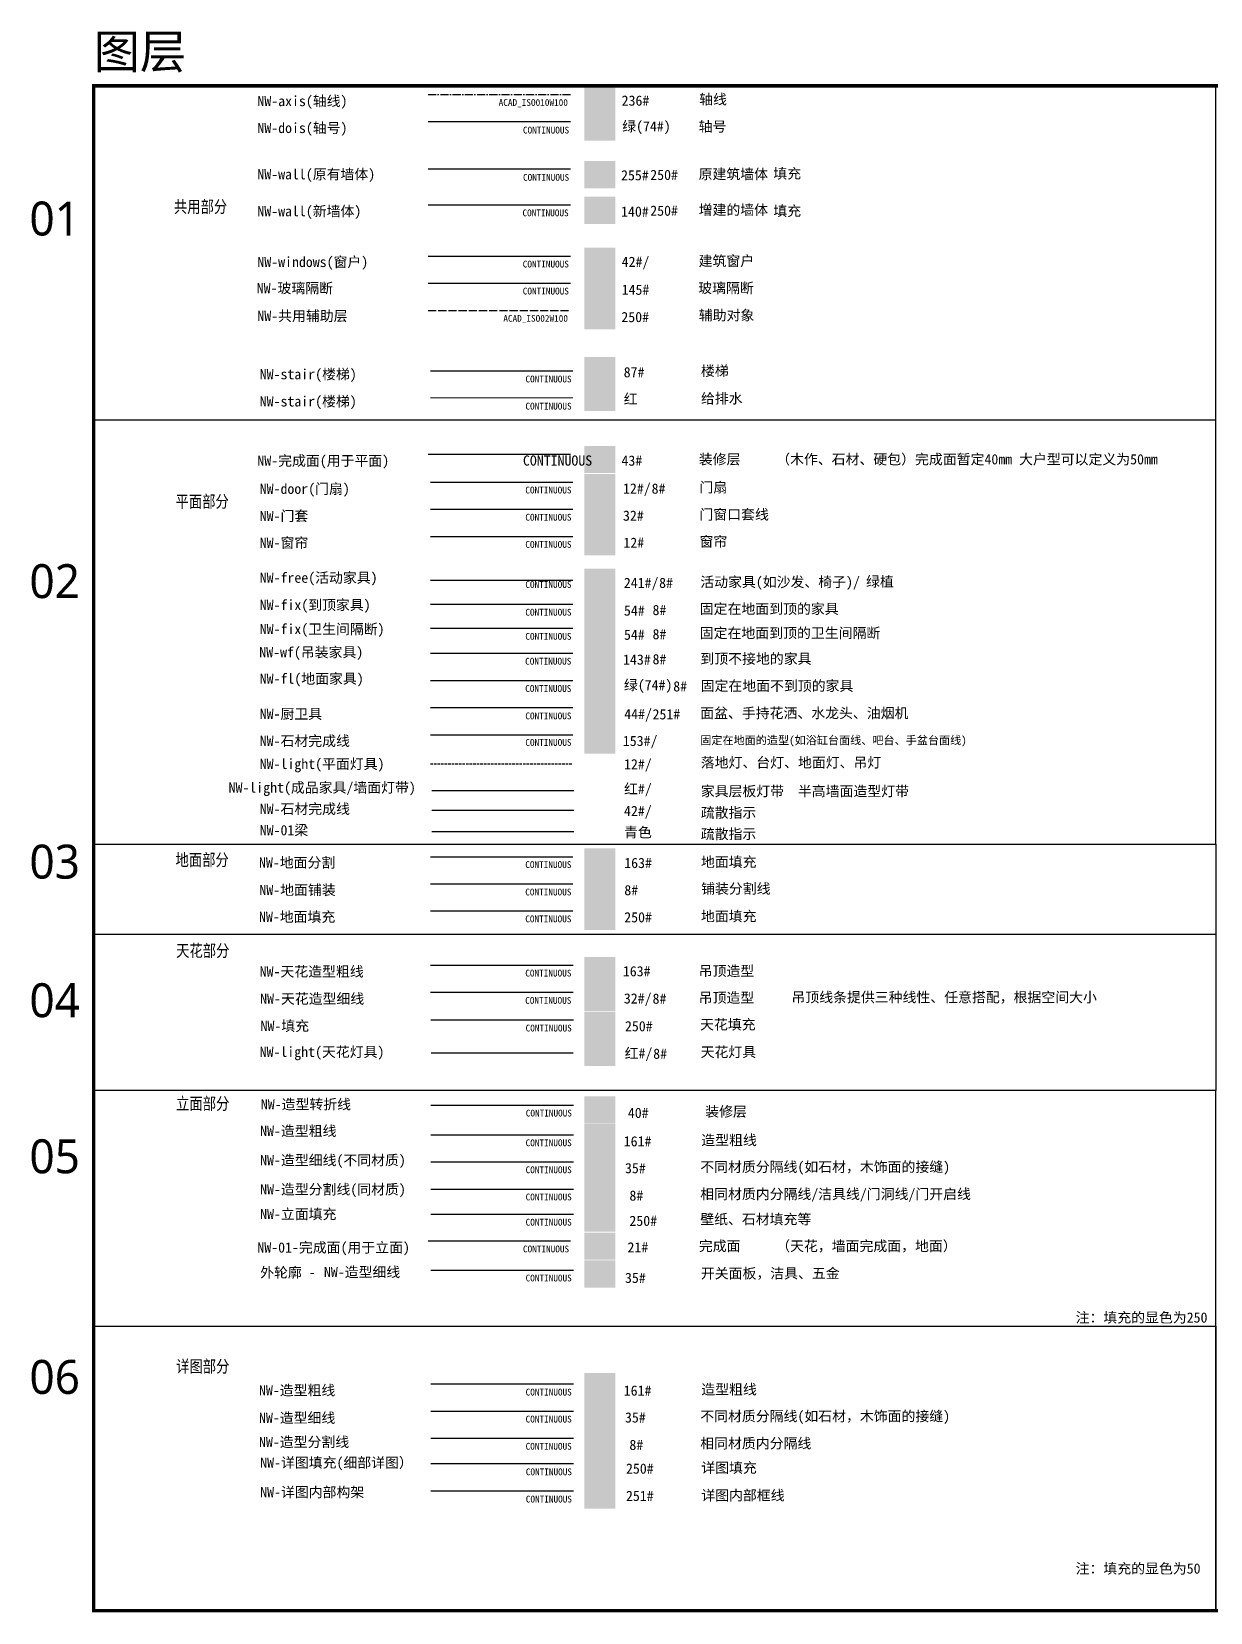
# Model space of a CAD drawing. Header units: millimetres. Extents: x -108767 to 78913, y -380878 to 1470.
# Drawn here: x -105916 to -88543, y -194074 to -170792 of the extents above; entities that cross this region are included whole.
import ezdxf

# ---------------------------------------------------------------- set-up
doc = ezdxf.new("R2010")
doc.units = ezdxf.units.MM
doc.header["$LTSCALE"] = 10
for name, pattern in [('ACAD_ISO02W100', [15, 12, -3]), ('ACAD_ISO05W100', [33, 24, -3, 0, -3, 0, -3]), ('ACAD_ISO10W100', [18, 12, -3, 0, -3]), ('CONTINOUS', [0]), ('DASH', [0.35, 0.25, -0.1])]:
    doc.linetypes.add(name, pattern=pattern)
for name, color, linetype in [('NW-01-axis(轴线)', 236, 'ACAD_ISO10W100'), ('NW-01-dois(轴号)', 74, 'Continuous'), ('NW-01-stair(楼梯)', 87, 'Continuous'), ('NW-01-wall(原有墙体)', 255, 'Continuous'), ('NW-01-windows(窗户)', 42, 'Continuous'), ('NW-01-共用辅助层', 251, 'ACAD_ISO02W100'), ('NW-01-完成面(用于立面)', 21, 'Continuous'), ('NW-01wall(新墙体)', 140, 'Continuous'), ('NW-01梁', 4, 'Continuous'), ('NW-02-cl(吊装家具)', 143, 'Continuous'), ('NW-02-door(门扇)', 12, 'Continuous'), ('NW-02-fix(到顶家具)', 54, 'Continuous'), ('NW-02-fix(卫生间隔断)', 54, 'Continuous'), ('NW-02-fr(地面家具)', 74, 'Continuous'), ('NW-02-free(活动家具)', 241, 'Continuous'), ('NW-02-light(平面灯具)', 12, 'Continuous'), ('NW-02-厨卫具', 44, 'Continuous'), ('NW-02-玻璃隔断', 145, 'Continuous'), ('NW-02-石材完成线', 153, 'Continuous'), ('NW-02-窗帘', 12, 'Continuous'), ('NW-02-门套', 32, 'Continuous'), ('NW-03-地面分割', 163, 'Continuous'), ('NW-03-地面填充', 250, 'Continuous'), ('NW-03-地面铺装', 8, 'Continuous'), ('NW-04-light(天花灯具)', 1, 'Continuous'), ('NW-04-天花填充', 250, 'Continuous'), ('NW-04-天花造型粗线', 163, 'Continuous'), ('NW-04-天花造型细线', 32, 'Continuous'), ('NW-05-立面填充', 250, 'Continuous'), ('NW-05-造型分割线', 8, 'Continuous'), ('NW-05-造型粗线', 161, 'Continuous'), ('NW-05-造型细线', 32, 'Continuous'), ('NW-05-造型转折线', 40, 'Continuous'), ('NW-06-详图内部构架', 251, 'Continuous'), ('NW-06-详图填充', 250, 'Continuous'), ('NW-Lign_Wardrobe', 1, 'Continuous'), ('NW-wall（原有墙体）', 132, 'Continuous'), ('NW-完成面（用于平面）', 43, 'Continuous'), ('NW-疏散指示', 42, 'CONTINOUS')]:
    doc.layers.add(name, color=color, linetype=linetype)
doc.layers.add('NW-给排水', color=1, linetype='Continuous', lineweight=0)
doc.styles.add('宋体', font='', dxfattribs={"width": 0.8})
doc.styles.add('黑体', font='', dxfattribs={"width": 0.8, "height": 3})
doc.styles.get('宋体').set_extended_font_data('SimSun')
doc.styles.get('黑体').set_extended_font_data('Microsoft YaHei')
doc.linetypes.add('铝质LED灯条', pattern='A,12.7,-5.08,["AL.LED",宋体,S=2.54,R=0,X=-2.54,Y=-1.27],-10', length=27.78)

# ---------------------------------------------------------------- blocks, each defined once
blk = doc.blocks.new('A$C15935AF1')
h = blk.add_hatch(color=256)
h.dxf.hatch_style = 1
h.paths.add_polyline_path([(460, 400), (0, 400), (0, 0), (460, 0)])

msp = doc.modelspace()

# ---------------------------------------------------------------- linework, layer by layer
at = {"color": 1, "ltscale": 30}
for points in [[(-105001.4, -182760.6), (-88463.9, -182760.6), (-88463.9, -171591), (-105001.4, -171591)], [(-105001.4, -194049.4), (-88463.1, -194049.4), (-88463.9, -186385.8), (-105001.4, -186385.8)]]:
    msp.add_lwpolyline(points, close=True, dxfattribs=at)
at = {"layer": 'NW-01-axis(轴线)'}
msp.add_lwpolyline([(-100071.4, -171717.4), (-97971.4, -171717.4)], dxfattribs=at)
at = {"layer": 'NW-01-dois(轴号)'}
msp.add_lwpolyline([(-100071.4, -172117.4), (-97971.4, -172117.4)], dxfattribs=at)
at = {"layer": 'NW-01-stair(楼梯)', "ltscale": 10}
msp.add_lwpolyline([(-100038.2, -175786.6), (-97938.2, -175786.6)], dxfattribs=at)
at = {"layer": 'NW-01-wall(原有墙体)', "ltscale": 10}
msp.add_lwpolyline([(-100071.9, -172814.7), (-97971.9, -172814.7)], dxfattribs=at)
at = {"layer": 'NW-01-windows(窗户)', "ltscale": 10}
msp.add_lwpolyline([(-100071.9, -174097.2), (-97971.9, -174097.2)], dxfattribs=at)
at = {"layer": 'NW-01-共用辅助层'}
msp.add_lwpolyline([(-100071.9, -174897.2), (-97971.9, -174897.2)], dxfattribs=at)
at = {"layer": 'NW-01-完成面(用于立面)'}
msp.add_lwpolyline([(-100071.9, -188602.8), (-97971.9, -188602.8)], dxfattribs=at)
at = {"layer": 'NW-01wall(新墙体)'}
msp.add_lwpolyline([(-100071.9, -173342), (-97971.9, -173342)], dxfattribs=at)
at = {"layer": 'NW-01梁', "linetype": 'DASH', "extrusion": (0.017452, -3.20596e-18, 0.999848)}
msp.add_line((-97926.2, -182579.5), (-100019, -182579.5), dxfattribs=at)
at = {"layer": 'NW-02-cl(吊装家具)'}
msp.add_lwpolyline([(-100038.2, -179948), (-97938.2, -179948)], dxfattribs=at)
at = {"layer": 'NW-02-door(门扇)', "ltscale": 10}
msp.add_lwpolyline([(-100038.2, -177428), (-97938.2, -177428)], dxfattribs=at)
at = {"layer": 'NW-02-fix(到顶家具)'}
msp.add_lwpolyline([(-100038.2, -179223.6), (-97938.2, -179223.6)], dxfattribs=at)
at = {"layer": 'NW-02-fix(卫生间隔断)'}
msp.add_lwpolyline([(-100038.2, -179579.1), (-97938.2, -179579.1)], dxfattribs=at)
at = {"layer": 'NW-02-fr(地面家具)'}
msp.add_lwpolyline([(-100038.2, -180348), (-97938.2, -180348)], dxfattribs=at)
at = {"layer": 'NW-02-free(活动家具)'}
msp.add_lwpolyline([(-100038.2, -178872.7), (-97938.2, -178872.7)], dxfattribs=at)
at = {"layer": 'NW-02-light(平面灯具)', "linetype": 'DASH', "ltscale": 15}
msp.add_line((-100038.2, -181577.3), (-97938.2, -181577.3), dxfattribs=at)
at = {"layer": 'NW-02-厨卫具'}
msp.add_lwpolyline([(-100038.2, -180748), (-97938.2, -180748)], dxfattribs=at)
at = {"layer": 'NW-02-玻璃隔断', "ltscale": 10}
msp.add_lwpolyline([(-100071.9, -174497.2), (-97971.9, -174497.2)], dxfattribs=at)
at = {"layer": 'NW-02-石材完成线'}
msp.add_lwpolyline([(-100038.2, -181148), (-97938.2, -181148)], dxfattribs=at)
at = {"layer": 'NW-02-窗帘'}
msp.add_lwpolyline([(-100038.2, -178228), (-97938.2, -178228)], dxfattribs=at)
at = {"layer": 'NW-02-门套', "ltscale": 10}
msp.add_lwpolyline([(-100038.2, -177828), (-97938.2, -177828)], dxfattribs=at)
at = {"layer": 'NW-03-地面分割'}
msp.add_lwpolyline([(-100038.2, -182944), (-97938.2, -182944)], dxfattribs=at)
at = {"layer": 'NW-03-地面填充'}
msp.add_lwpolyline([(-100038.2, -183744), (-97938.2, -183744)], dxfattribs=at)
msp.add_lwpolyline([(-100038.2, -183744), (-97938.2, -183744)], dxfattribs=at)
at = {"layer": 'NW-03-地面铺装'}
msp.add_lwpolyline([(-100038.2, -183344), (-97938.2, -183344)], dxfattribs=at)
msp.add_lwpolyline([(-100038.2, -183344), (-97938.2, -183344)], dxfattribs=at)
at = {"layer": 'NW-04-light(天花灯具)', "color": 1, "linetype": 'DASH', "ltscale": 15, "const_width": 20}
msp.add_lwpolyline([(-100030.6, -185835.9), (-97930.6, -185835.9)], dxfattribs=at)
at = {"layer": 'NW-04-天花填充'}
msp.add_lwpolyline([(-100030.6, -185346), (-97930.6, -185346)], dxfattribs=at)
at = {"layer": 'NW-04-天花造型粗线'}
msp.add_lwpolyline([(-100035.6, -184540.6), (-97935.6, -184540.6)], dxfattribs=at)
at = {"layer": 'NW-04-天花造型细线'}
msp.add_lwpolyline([(-100035.6, -184940.6), (-97935.6, -184940.6)], dxfattribs=at)
at = {"layer": 'NW-05-立面填充'}
msp.add_lwpolyline([(-100030.6, -188210.2), (-97930.6, -188210.2)], dxfattribs=at)
at = {"layer": 'NW-05-造型分割线'}
for points in [[(-100030.6, -187838.8), (-97930.6, -187838.8)], [(-100030.6, -191510.6), (-97930.6, -191510.6)]]:
    msp.add_lwpolyline(points, dxfattribs=at)
at = {"layer": 'NW-05-造型粗线'}
for points in [[(-100030.6, -187038.8), (-97930.6, -187038.8)], [(-100030.6, -190710.6), (-97930.6, -190710.6)]]:
    msp.add_lwpolyline(points, dxfattribs=at)
at = {"layer": 'NW-05-造型细线'}
for points in [[(-100030.6, -187438.8), (-97930.6, -187438.8)], [(-100030.6, -189032.5), (-97930.6, -189032.5)], [(-100030.6, -191110.6), (-97930.6, -191110.6)]]:
    msp.add_lwpolyline(points, dxfattribs=at)
at = {"layer": 'NW-05-造型转折线'}
msp.add_lwpolyline([(-100030.6, -186602.1), (-97930.6, -186602.1)], dxfattribs=at)
at = {"layer": 'NW-06-详图内部构架'}
msp.add_lwpolyline([(-100030.6, -192282.3), (-97930.6, -192282.3)], dxfattribs=at)
at = {"layer": 'NW-06-详图填充'}
msp.add_lwpolyline([(-100030.6, -191880.5), (-97930.6, -191880.5)], dxfattribs=at)
at = {"layer": 'NW-Lign_Wardrobe', "linetype": '铝质LED灯条', "extrusion": (-0.017452, -1.06865e-18, 0.999848)}
msp.add_line((-100019, -181969.4), (-97926.2, -181969.4), dxfattribs=at)
at = {"layer": 'NW-完成面（用于平面）', "color": 2}
msp.add_line((-105001.4, -184085.3), (-88463.9, -184085.3), dxfattribs=at)
at = {"layer": 'NW-完成面（用于平面）', "color": 2, "const_width": 50}
msp.add_lwpolyline([(-105001.4, -171591), (-70829.1, -171591), (-70829.1, -194049.4), (-105001.4, -194049.4), (-105001.4, -171591)], dxfattribs=at)
at = {"layer": 'NW-完成面（用于平面）', "color": 2}
for points in [[(-105001.4, -182760.6), (-88463.9, -182760.6), (-88463.9, -176512.5), (-105001.4, -176512.5)], [(-88463.9, -186385.8), (-105001.4, -186385.8), (-105001.4, -182760.6), (-88463.9, -182760.6)], [(-105001.4, -189859), (-88463.5, -189859), (-88463.1, -194049.4), (-105001.4, -194049.4)]]:
    msp.add_lwpolyline(points, close=True, dxfattribs=at)
at = {"layer": 'NW-完成面（用于平面）'}
msp.add_lwpolyline([(-100071.9, -177015.3), (-97971.9, -177015.3)], dxfattribs=at)
at = {"layer": 'NW-疏散指示', "linetype": 'DASH', "extrusion": (0.017452, -3.20596e-18, 0.999848)}
msp.add_line((-97926.2, -182265.3), (-100019, -182265.3), dxfattribs=at)
at = {"layer": 'NW-给排水'}
msp.add_line((-100038.2, -176186.2), (-97938.2, -176186.2), dxfattribs=at)

# ---------------------------------------------------------------- block references
at = {"layer": 'NW-01-axis(轴线)'}
msp.add_blockref('A$C15935AF1', (-97771.4, -171996.1), dxfattribs=at)
at = {"layer": 'NW-01-dois(轴号)'}
msp.add_blockref('A$C15935AF1', (-97771.4, -172396.1), dxfattribs=at)
at = {"layer": 'NW-01-stair(楼梯)', "ltscale": 10}
msp.add_blockref('A$C15935AF1', (-97771.9, -175982), dxfattribs=at)
at = {"layer": 'NW-01-wall(原有墙体)', "ltscale": 10}
msp.add_blockref('A$C15935AF1', (-97771.9, -173097.8), dxfattribs=at)
at = {"layer": 'NW-01-windows(窗户)', "ltscale": 10}
msp.add_blockref('A$C15935AF1', (-97771.9, -174375.9), dxfattribs=at)
at = {"layer": 'NW-01-共用辅助层'}
msp.add_blockref('A$C15935AF1', (-97771.9, -175175.9), dxfattribs=at)
at = {"layer": 'NW-01-完成面(用于立面)'}
msp.add_blockref('A$C15935AF1', (-97771.9, -188881.6), dxfattribs=at)
at = {"layer": 'NW-01wall(新墙体)'}
msp.add_blockref('A$C15935AF1', (-97771.9, -173625.1), dxfattribs=at)
at = {"layer": 'NW-02-cl(吊装家具)'}
msp.add_blockref('A$C15935AF1', (-97771.9, -180226.8), dxfattribs=at)
at = {"layer": 'NW-02-door(门扇)', "ltscale": 10}
msp.add_blockref('A$C15935AF1', (-97771.9, -177706.7), dxfattribs=at)
at = {"layer": 'NW-02-fix(到顶家具)'}
for p in [(-97771.9, -179502.3), (-97771.9, -179857.8)]:
    msp.add_blockref('A$C15935AF1', p, dxfattribs=at)
at = {"layer": 'NW-02-fr(地面家具)'}
msp.add_blockref('A$C15935AF1', (-97771.9, -180626.8), dxfattribs=at)
at = {"layer": 'NW-02-free(活动家具)'}
msp.add_blockref('A$C15935AF1', (-97771.9, -179102.3), dxfattribs=at)
at = {"layer": 'NW-02-厨卫具'}
msp.add_blockref('A$C15935AF1', (-97771.9, -181026.8), dxfattribs=at)
at = {"layer": 'NW-02-玻璃隔断', "ltscale": 10}
msp.add_blockref('A$C15935AF1', (-97771.9, -174775.9), dxfattribs=at)
at = {"layer": 'NW-02-石材完成线'}
msp.add_blockref('A$C15935AF1', (-97771.9, -181426.8), dxfattribs=at)
at = {"layer": 'NW-02-窗帘'}
msp.add_blockref('A$C15935AF1', (-97771.9, -178506.7), dxfattribs=at)
at = {"layer": 'NW-02-门套', "ltscale": 10}
msp.add_blockref('A$C15935AF1', (-97771.9, -178106.7), dxfattribs=at)
at = {"layer": 'NW-03-地面分割'}
msp.add_blockref('A$C15935AF1', (-97771.9, -183222.8), dxfattribs=at)
at = {"layer": 'NW-03-地面填充'}
msp.add_blockref('A$C15935AF1', (-97771.9, -184022.8), dxfattribs=at)
msp.add_blockref('A$C15935AF1', (-97771.9, -184022.8), dxfattribs=at)
at = {"layer": 'NW-03-地面铺装'}
msp.add_blockref('A$C15935AF1', (-97771.9, -183622.8), dxfattribs=at)
at = {"layer": 'NW-04-light(天花灯具)', "color": 1, "linetype": 'DASH', "ltscale": 15}
msp.add_blockref('A$C15935AF1', (-97771.9, -186024.7), dxfattribs=at)
at = {"layer": 'NW-04-天花填充'}
msp.add_blockref('A$C15935AF1', (-97771.9, -185624.7), dxfattribs=at)
at = {"layer": 'NW-04-天花造型粗线'}
msp.add_blockref('A$C15935AF1', (-97771.9, -184819.3), dxfattribs=at)
at = {"layer": 'NW-04-天花造型细线'}
msp.add_blockref('A$C15935AF1', (-97771.9, -185219.3), dxfattribs=at)
at = {"layer": 'NW-05-立面填充'}
msp.add_blockref('A$C15935AF1', (-97771.9, -188468.4), dxfattribs=at)
at = {"layer": 'NW-05-造型分割线'}
for p in [(-97771.9, -188069.5), (-97771.9, -191741.3)]:
    msp.add_blockref('A$C15935AF1', p, dxfattribs=at)
at = {"layer": 'NW-05-造型粗线'}
for p in [(-97771.9, -187275.1), (-97771.9, -190947)]:
    msp.add_blockref('A$C15935AF1', p, dxfattribs=at)
at = {"layer": 'NW-05-造型细线', "color": 35}
for p in [(-97771.9, -187675.1), (-97771.9, -191347)]:
    msp.add_blockref('A$C15935AF1', p, dxfattribs=at)
at = {"layer": 'NW-05-造型细线'}
msp.add_blockref('A$C15935AF1', (-97771.9, -189290.8), dxfattribs=at)
at = {"layer": 'NW-05-造型转折线'}
msp.add_blockref('A$C15935AF1', (-97771.9, -186872.1), dxfattribs=at)
at = {"layer": 'NW-06-详图内部构架'}
msp.add_blockref('A$C15935AF1', (-97771.9, -192545.4), dxfattribs=at)
at = {"layer": 'NW-06-详图填充'}
msp.add_blockref('A$C15935AF1', (-97771.9, -192143.6), dxfattribs=at)
at = {"layer": 'NW-wall（原有墙体）'}
msp.add_blockref('A$C15935AF1', (-97771.9, -173097.8), dxfattribs=at)
at = {"layer": 'NW-完成面（用于平面）'}
msp.add_blockref('A$C15935AF1', (-97771.9, -177294), dxfattribs=at)
at = {"layer": 'NW-给排水'}
msp.add_blockref('A$C15935AF1', (-97771.9, -176381.6), dxfattribs=at)

# ---------------------------------------------------------------- texts
at = {"color": 40, "style": '黑体'}
for s, p in [('图层', (-105001.4, -171334.9)), ('01', (-105947.4, -173795)), ('02', (-105947.4, -179135.7)), ('03', (-105947.4, -183266.9)), ('04', (-105947.4, -185308.5)), ('05', (-105947.4, -187607.1)), ('06', (-105947.4, -190856.7))]:
    msp.add_text(s, height=500, dxfattribs=at).set_placement(p)
at = {"color": 77, "style": '宋体', "width": 0.8}
for s, p in [('共用部分', (-103818.3, -173460.2)), ('平面部分', (-103794.7, -177802.6)), ('地面部分', (-103794.7, -183080.5)), ('天花部分', (-103785.8, -184418)), ('立面部分', (-103785.8, -186670.8)), ('详图部分', (-103785.8, -190541))]:
    msp.add_text(s, height=180, dxfattribs=at).set_placement(p)
at = {"color": 8, "linetype": 'ACAD_ISO05W100', "lineweight": 5, "ltscale": 2, "style": '宋体'}
for s, p in [('绿植', (-93617.1, -178966)), ('8#', (-96667.5, -178985.8)), ('8#', (-96764.4, -179385.8)), ('8#', (-96764.4, -179741.3)), ('8#', (-96764.4, -180110.2)), ('8#', (-96459.3, -180510.2)), ('8#', (-96754.5, -185920.5))]:
    msp.add_text(s, height=150, dxfattribs=at).set_placement(p)
at = {"color": 251, "linetype": 'ACAD_ISO05W100', "lineweight": 5, "ltscale": 2, "style": '宋体'}
msp.add_text('251#', height=150, dxfattribs=at).set_placement((-96764.4, -180921.7))
at = {"layer": 'NW-01-axis(轴线)', "ltscale": 2, "style": '宋体'}
for s, height, p in [('NW-axis(轴线)', 150, (-102587.7, -171889.3)), ('ACAD_ISO010W100', 100, (-99031.9, -171885.7)), ('236#', 150, (-97220, -171883.2)), ('轴线', 150, (-96077.1, -171864.7))]:
    msp.add_text(s, height=height, dxfattribs=at).set_placement(p)
at = {"layer": 'NW-01-dois(轴号)', "style": '宋体'}
for s, height, p in [('NW-dois(轴号)', 150, (-102587.7, -172285.9)), ('CONTINUOUS', 100, (-98674.1, -172293)), ('绿(74#)', 150, (-97211.4, -172262.3)), ('轴号', 150, (-96084.5, -172264.7))]:
    msp.add_text(s, height=height, dxfattribs=at).set_placement(p)
at = {"layer": 'NW-01-stair(楼梯)', "ltscale": 10, "style": '宋体'}
for s, height, p in [('NW-stair(楼梯)', 150, (-102553.2, -175912.9)), ('87#', 150, (-97189.5, -175883.7)), ('楼梯', 150, (-96051, -175862)), ('CONTINUOUS', 100, (-98637.3, -175958.8))]:
    msp.add_text(s, height=height, dxfattribs=at).set_placement(p)
at = {"layer": 'NW-01-wall(原有墙体)', "ltscale": 10, "style": '宋体'}
for s, height, p in [('NW-wall(原有墙体)', 150, (-102588.2, -172967.9)), ('CONTINUOUS', 100, (-98673.2, -172988.6)), ('255#', 150, (-97227.9, -172982.5)), ('原建筑墙体', 150, (-96085, -172964.9))]:
    msp.add_text(s, height=height, dxfattribs=at).set_placement(p)
at = {"layer": 'NW-01-wall(原有墙体)', "color": 250, "ltscale": 10, "style": '宋体'}
for s, p in [('250#', (-96798.2, -172976.9)), ('填充', (-94983.7, -172957.1))]:
    msp.add_text(s, height=150, dxfattribs=at).set_placement(p)
at = {"layer": 'NW-01-windows(窗户)', "ltscale": 10, "style": '宋体'}
for s, height, p in [('NW-windows(窗户)', 150, (-102588.2, -174259.4)), ('42#/', 150, (-97219.2, -174257)), ('建筑窗户', 150, (-96085, -174244.1)), ('CONTINUOUS', 100, (-98677.1, -174266.2))]:
    msp.add_text(s, height=height, dxfattribs=at).set_placement(p)
at = {"layer": 'NW-01-共用辅助层', "style": '宋体'}
for s, height, p in [('NW-共用辅助层', 150, (-102588.2, -175054.3)), ('ACAD_ISO02W100', 100, (-98963.2, -175065.5))]:
    msp.add_text(s, height=height, dxfattribs=at).set_placement(p)
at = {"layer": 'NW-01-完成面(用于立面)', "style": '宋体'}
for s, height, p in [('完成面', 150, (-96082.3, -188753.1)), ('（天花，墙面完成面，地面）', 150, (-94941.8, -188753.1)), ('NW-01-完成面(用于立面)', 150, (-102588.2, -188774.7)), ('CONTINUOUS', 100, (-98673.9, -188771.7)), ('21#', 150, (-97133.4, -188772.9))]:
    msp.add_text(s, height=height, dxfattribs=at).set_placement(p)
at = {"layer": 'NW-01wall(新墙体)', "style": '宋体'}
for s, height, p in [('NW-wall(新墙体)', 150, (-102588.2, -173511.5)), ('CONTINUOUS', 100, (-98681, -173511.5)), ('140#', 150, (-97227.9, -173517.4)), ('增建的墙体', 150, (-96085, -173492))]:
    msp.add_text(s, height=height, dxfattribs=at).set_placement(p)
at = {"layer": 'NW-01wall(新墙体)', "color": 250, "style": '宋体'}
for s, p in [('250#', (-96798.2, -173504.2)), ('填充', (-94983.7, -173508)), ('250#', (-97223.9, -175071)), ('辅助对象', (-96082.6, -175045.3))]:
    msp.add_text(s, height=150, dxfattribs=at).set_placement(p)
at = {"layer": 'NW-01梁', "linetype": 'DASH', "style": '宋体'}
for s, p in [('NW-01梁', (-102553.2, -182628.4)), ('青色', (-97184.5, -182659.3)), ('疏散指示', (-96053.4, -182684.4))]:
    msp.add_text(s, height=150, dxfattribs=at).set_placement(p)
at = {"layer": 'NW-02-cl(吊装家具)', "style": '宋体'}
for s, height, p in [('NW-wf(吊装家具)', 150, (-102559.8, -180007.3)), ('143#', 150, (-97199.2, -180115.5)), ('到顶不接地的家具', 150, (-96058.7, -180103.4)), ('CONTINUOUS', 100, (-98641.7, -180115.2))]:
    msp.add_text(s, height=height, dxfattribs=at).set_placement(p)
at = {"layer": 'NW-02-door(门扇)', "ltscale": 10, "style": '宋体'}
for s, height, p in [('门扇', 150, (-96072.8, -177578.5)), ('NW-door(门扇)', 150, (-102553.2, -177600.4)), ('CONTINUOUS', 100, (-98638.9, -177594.4)), ('12#/', 150, (-97199.7, -177595.9))]:
    msp.add_text(s, height=height, dxfattribs=at).set_placement(p)
at = {"layer": 'NW-02-door(门扇)', "color": 8, "linetype": 'DASH', "ltscale": 10, "style": '宋体'}
msp.add_text('8#', height=150, dxfattribs=at).set_placement((-96777.8, -177597.9))
at = {"layer": 'NW-02-fix(到顶家具)', "style": '宋体'}
for s, height, p in [('NW-fix(到顶家具)', 150, (-102553.2, -179311)), ('54#', 150, (-97185.4, -179393.7)), ('固定在地面到顶的家具', 150, (-96067.8, -179368.5)), ('CONTINUOUS', 100, (-98638.9, -179393.3))]:
    msp.add_text(s, height=height, dxfattribs=at).set_placement(p)
at = {"layer": 'NW-02-fix(卫生间隔断)', "style": '宋体'}
for s, height, p in [('NW-fix(卫生间隔断)', 150, (-102553.2, -179666.5)), ('CONTINUOUS', 100, (-98638.9, -179748.8)), ('54#', 150, (-97185.4, -179749.2)), ('固定在地面到顶的卫生间隔断', 150, (-96067.8, -179724))]:
    msp.add_text(s, height=height, dxfattribs=at).set_placement(p)
at = {"layer": 'NW-02-fr(地面家具)', "style": '宋体'}
for s, height, p in [('NW-fl(地面家具)', 150, (-102553.8, -180396.7)), ('CONTINUOUS', 100, (-98641.2, -180517)), ('绿(74#)', 150, (-97186.3, -180491.9)), ('固定在地面不到顶的家具', 150, (-96055.6, -180502.3))]:
    msp.add_text(s, height=height, dxfattribs=at).set_placement(p)
at = {"layer": 'NW-02-free(活动家具)', "style": '宋体'}
for s, height, p in [('NW-free(活动家具)', 150, (-102553.2, -178910.1)), ('活动家具(如沙发、椅子)/', 150, (-96060.5, -178972.9)), ('CONTINUOUS', 100, (-98638.9, -178985.1)), ('241#/', 150, (-97187.3, -178985.7))]:
    msp.add_text(s, height=height, dxfattribs=at).set_placement(p)
at = {"layer": 'NW-02-light(平面灯具)', "linetype": 'DASH', "ltscale": 15, "style": '宋体'}
msp.add_text('NW-light(平面灯具)', height=150, dxfattribs=at).set_placement((-102553.2, -181652.7))
at = {"layer": 'NW-02-厨卫具', "style": '宋体'}
for s, height, p in [('NW-厨卫具', 150, (-102553.2, -180914.9)), ('CONTINUOUS', 100, (-98638.9, -180920.5)), ('44#/', 150, (-97181.4, -180918.4)), ('面盆、手持花洒、水龙头、油烟机', 150, (-96062.1, -180903.4))]:
    msp.add_text(s, height=height, dxfattribs=at).set_placement(p)
at = {"layer": 'NW-02-玻璃隔断', "ltscale": 10, "style": '宋体'}
for s, height, p in [('NW-玻璃隔断', 150, (-102597.5, -174644.9)), ('CONTINUOUS', 100, (-98677.1, -174663.8)), ('145#', 150, (-97219.9, -174668.7)), ('玻璃隔断', 150, (-96091, -174642.9))]:
    msp.add_text(s, height=height, dxfattribs=at).set_placement(p)
at = {"layer": 'NW-02-石材完成线', "style": '宋体'}
for s, height, p in [('NW-石材完成线', 150, (-102553.2, -181313.3)), ('CONTINUOUS', 100, (-98638.9, -181311.5)), ('153#/', 150, (-97201.9, -181313.6)), ('固定在地面的造型(如浴缸台面线、吧台、手盆台面线)', 120, (-96061.4, -181289.5))]:
    msp.add_text(s, height=height, dxfattribs=at).set_placement(p)
at = {"layer": 'NW-02-窗帘', "style": '宋体'}
for s, height, p in [('NW-窗帘', 150, (-102553.2, -178395.8)), ('CONTINUOUS', 100, (-98638.9, -178394.6)), ('12#', 150, (-97193.9, -178395)), ('窗帘', 150, (-96072.7, -178377.2))]:
    msp.add_text(s, height=height, dxfattribs=at).set_placement(p)
at = {"layer": 'NW-02-门套', "ltscale": 10, "style": '宋体'}
for s, height, p in [('NW-门套', 150, (-102553.2, -178000.4)), ('32#', 150, (-97199.7, -177995.9)), ('门窗口套线', 150, (-96072.8, -177978.5)), ('CONTINUOUS', 100, (-98638.9, -177994.4))]:
    msp.add_text(s, height=height, dxfattribs=at).set_placement(p)
at = {"layer": 'NW-03-地面分割', "style": '宋体'}
for s, height, p in [('NW-地面分割', 150, (-102564.2, -183104.7)), ('163#', 150, (-97181.5, -183111.5)), ('地面填充', 150, (-96050.8, -183096.1)), ('CONTINUOUS', 100, (-98640.1, -183110.3))]:
    msp.add_text(s, height=height, dxfattribs=at).set_placement(p)
at = {"layer": 'NW-03-地面填充', "style": '宋体'}
for s, height, p in [('NW-地面填充', 150, (-102564.2, -183904.7)), ('NW-地面填充', 150, (-102564.2, -183904.7)), ('CONTINUOUS', 100, (-98640.1, -183910.3)), ('CONTINUOUS', 100, (-98640.1, -183910.3)), ('250#', 150, (-97181.5, -183911.5)), ('地面填充', 150, (-96050.8, -183896.1)), ('地面填充', 150, (-96050.8, -183896.1))]:
    msp.add_text(s, height=height, dxfattribs=at).set_placement(p)
at = {"layer": 'NW-03-地面铺装', "style": '宋体'}
for s, height, p in [('NW-地面铺装', 150, (-102558.3, -183508.9)), ('CONTINUOUS', 100, (-98640.1, -183514.8)), ('8#', 150, (-97179.7, -183512.1)), ('铺装分割线', 150, (-96048.5, -183489.3))]:
    msp.add_text(s, height=height, dxfattribs=at).set_placement(p)
at = {"layer": 'NW-04-light(天花灯具)', "color": 1, "linetype": 'DASH', "ltscale": 15, "style": '宋体'}
for s, p in [('12#/', (-97184.5, -181657.2)), ('落地灯、台灯、地面灯、吊灯', (-96053.4, -181631.2)), ('红#/', (-97184.5, -182020.3)), ('家具层板灯带  半高墙面造型灯带', (-96053.4, -182053)), ('NW-light(天花灯具)', (-102554.5, -185893.4)), ('红#/', (-97175.9, -185915.3)), ('天花灯具', (-96056.1, -185895.6))]:
    msp.add_text(s, height=150, dxfattribs=at).set_placement(p)
at = {"layer": 'NW-04-天花填充', "style": '宋体'}
for s, height, p in [('天花填充', 150, (-96063.5, -185489.8)), ('NW-填充', 150, (-102541.6, -185511.2)), ('CONTINUOUS', 100, (-98635, -185518.6)), ('250#', 150, (-97170.8, -185515.6))]:
    msp.add_text(s, height=height, dxfattribs=at).set_placement(p)
at = {"layer": 'NW-04-天花造型粗线', "style": '宋体'}
for s, height, p in [('NW-天花造型粗线', 150, (-102554.5, -184710)), ('CONTINUOUS', 100, (-98640, -184708.9)), ('163#', 150, (-97201.6, -184706.3)), ('吊顶造型', 150, (-96083.7, -184701.4)), ('吊顶线条提供三种线性、任意搭配，根据空间大小', 150, (-94716.8, -185088.3))]:
    msp.add_text(s, height=height, dxfattribs=at).set_placement(p)
at = {"layer": 'NW-04-天花造型细线', "style": '宋体'}
for s, height, p in [('NW-天花造型细线', 150, (-102547.2, -185110.7)), ('CONTINUOUS', 100, (-98640.9, -185111)), ('32#/', 150, (-97187.1, -185106.8)), ('吊顶造型', 150, (-96083.7, -185095.5))]:
    msp.add_text(s, height=height, dxfattribs=at).set_placement(p)
at = {"layer": 'NW-04-天花造型细线', "color": 8, "style": '宋体'}
msp.add_text('8#', height=150, dxfattribs=at).set_placement((-96763.9, -185109.6))
at = {"layer": 'NW-05-立面填充', "style": '宋体'}
for s, height, p in [('NW-立面填充', 150, (-102547.2, -188282.5)), ('CONTINUOUS', 100, (-98634.9, -188377.5)), ('250#', 150, (-97105.1, -188381.9)), ('壁纸、石材填充等', 150, (-96061.1, -188358.7)), ('开关面板，洁具、五金', 150, (-96052, -189155.6)), ('注：填充的显色为250', 150, (-90528.7, -189806.2)), ('注：填充的显色为50', 150, (-90528.7, -193503.4))]:
    msp.add_text(s, height=height, dxfattribs=at).set_placement(p)
at = {"layer": 'NW-05-造型分割线', "style": '宋体'}
for s, height, p in [('NW-造型分割线(同材质)', 150, (-102547.2, -187918.9)), ('相同材质内分隔线/洁具线/门洞线/门开启线', 150, (-96061.1, -187987.3)), ('CONTINUOUS', 100, (-98634.9, -188006.1)), ('NW-造型分割线', 150, (-102564.2, -191639)), ('CONTINUOUS', 100, (-98634.9, -191677.9)), ('相同材质内分隔线', 150, (-96061.1, -191659.1))]:
    msp.add_text(s, height=height, dxfattribs=at).set_placement(p)
at = {"layer": 'NW-05-造型分割线', "color": 8, "style": '宋体'}
for p in [(-97105.1, -188010.5), (-97105.1, -191682.3)]:
    msp.add_text('8#', height=150, dxfattribs=at).set_placement(p)
at = {"layer": 'NW-05-造型粗线', "style": '宋体'}
for s, height, p in [('NW-造型粗线', 150, (-102547.2, -187057.6)), ('CONTINUOUS', 100, (-98634.9, -187208.6)), ('161#', 150, (-97188.8, -187210.7)), ('造型粗线', 150, (-96046.1, -187193)), ('NW-造型粗线', 150, (-102564.2, -190878.1)), ('CONTINUOUS', 100, (-98634.9, -190880.4)), ('161#', 150, (-97188.8, -190882.5)), ('造型粗线', 150, (-96046.1, -190864.8))]:
    msp.add_text(s, height=height, dxfattribs=at).set_placement(p)
at = {"layer": 'NW-05-造型细线', "style": '宋体'}
for s, height, p in [('NW-造型细线(不同材质)', 150, (-102547.2, -187488.6)), ('不同材质分隔线(如石材，木饰面的接缝)', 150, (-96061.1, -187587.3)), ('CONTINUOUS', 100, (-98634.9, -187606.1)), ('35#', 150, (-97170.4, -187606.4)), ('外轮廓 -', 150, (-102547.2, -189142.7)), ('NW-造型细线', 150, (-101607.3, -189136.7)), ('CONTINUOUS', 100, (-98634.9, -189199.8)), ('35#', 150, (-97170.4, -189222)), ('NW-造型细线', 150, (-102564.2, -191283.1)), ('35#', 150, (-97170.4, -191278.2)), ('不同材质分隔线(如石材，木饰面的接缝)', 150, (-96061.1, -191259.1)), ('CONTINUOUS', 100, (-98634.9, -191277.9))]:
    msp.add_text(s, height=height, dxfattribs=at).set_placement(p)
at = {"layer": 'NW-05-造型转折线', "style": '宋体'}
for s, height, p in [('NW-造型转折线', 150, (-102536.9, -186665.7)), ('CONTINUOUS', 100, (-98632.6, -186771)), ('40#', 150, (-97128.2, -186792.2)), ('装修层', 150, (-95988.2, -186772.4))]:
    msp.add_text(s, height=height, dxfattribs=at).set_placement(p)
at = {"layer": 'NW-06-详图内部构架', "style": '宋体'}
for s, height, p in [('NW-详图内部构架', 150, (-102546.7, -192377.8)), ('251#', 150, (-97155.7, -192433.2)), ('详图内部框线', 150, (-96046.1, -192425.1)), ('CONTINUOUS', 100, (-98631.9, -192456.2))]:
    msp.add_text(s, height=height, dxfattribs=at).set_placement(p)
at = {"layer": 'NW-06-详图填充', "style": '宋体'}
for s, height, p in [('NW-详图填充(细部详图）', 150, (-102546.7, -191943.6)), ('详图填充', 150, (-96046.1, -192018.6)), ('CONTINUOUS', 100, (-98631.9, -192054.4)), ('250#', 150, (-97155.7, -192031.4))]:
    msp.add_text(s, height=height, dxfattribs=at).set_placement(p)
at = {"layer": 'NW-Lign_Wardrobe', "linetype": '铝质LED灯条', "style": '宋体'}
msp.add_text('NW-light(成品家具/墙面灯带)', height=150, dxfattribs=at).set_placement((-103012.1, -182000.6))
at = {"layer": 'NW-完成面（用于平面）', "style": '宋体'}
for s, p in [('NW-完成面(用于平面)', (-102588.2, -177187.2)), ('CONTINUOUS', (-98673.9, -177184.1)), ('43#', (-97222.3, -177185.3)), ('装修层', (-96082.3, -177165.6)), ('（木作、石材、硬包）完成面暂定40mm 大户型可以定义为50mm', (-94941.8, -177165.6))]:
    msp.add_text(s, height=150, dxfattribs=at).set_placement(p)
at = {"layer": 'NW-疏散指示', "linetype": 'DASH', "style": '宋体'}
for s, p in [('NW-石材完成线', (-102553.2, -182314.2)), ('42#/', (-97184.5, -182345.2)), ('疏散指示', (-96053.4, -182370.2))]:
    msp.add_text(s, height=150, dxfattribs=at).set_placement(p)
at = {"layer": 'NW-给排水', "style": '宋体'}
for s, height, p in [('NW-stair(楼梯)', 150, (-102553.2, -176312.5)), ('红', 150, (-97189.5, -176277.8)), ('给排水', 150, (-96051, -176269.1)), ('CONTINUOUS', 100, (-98637.3, -176358.5))]:
    msp.add_text(s, height=height, dxfattribs=at).set_placement(p)

doc.saveas('drawing.dxf')
